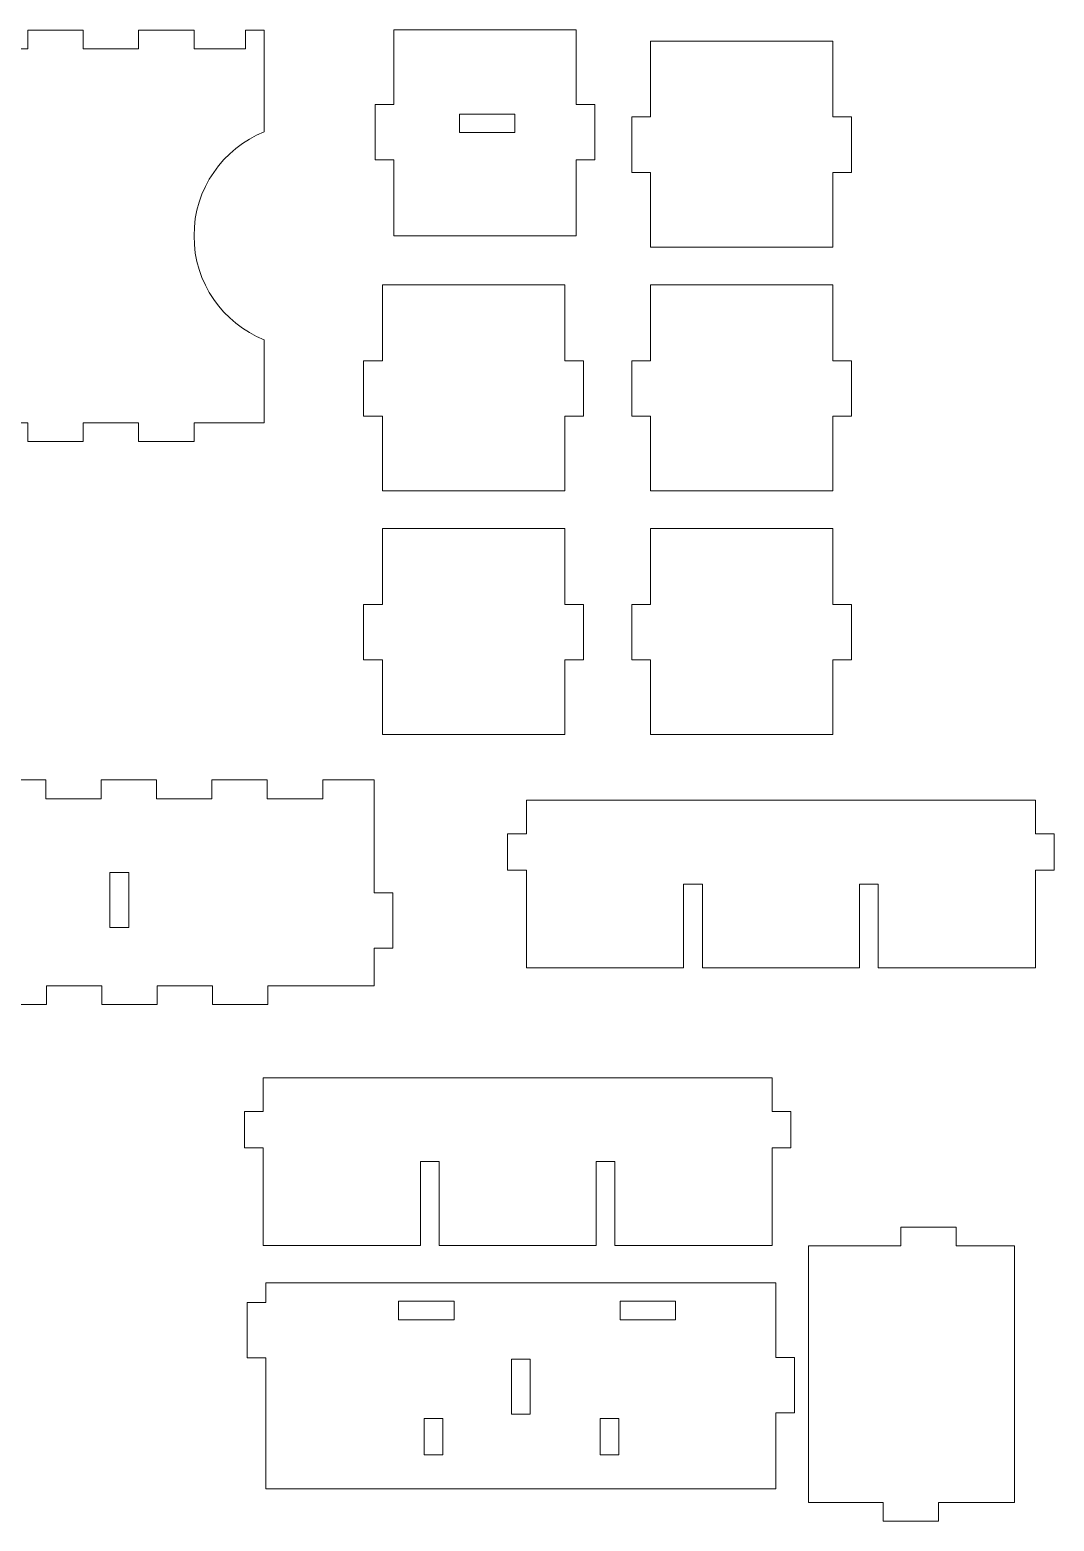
# Model space of a CAD drawing. Header units: inches. Extents: x -9.7 to 11.8, y -8.7 to 8.7.
# Drawn here: x 4.95 to 11.8, y -1.68 to 8.29 of the extents above; entities that cross this region are included whole.
import ezdxf

# ---------------------------------------------------------------- set-up
doc = ezdxf.new("R2010")
doc.units = ezdxf.units.IN
doc.header["$MEASUREMENT"] = 0
for name, color, linetype in [('Base', 7, 'Continuous'), ('Dice Bottom', 7, 'Continuous'), ('minion divider', 7, 'Continuous')]:
    doc.layers.add(name, color=color, linetype=linetype)

msp = doc.modelspace()

# ---------------------------------------------------------------- linework, layer by layer
at = {"layer": 'Base', "color": 240, "lineweight": 9}
for points, knots in [([(6.5191, 7.6067), (6.244, 7.4956), (6.0499, 7.226), (6.0499, 6.911), (6.0499, 6.911), (6.0499, 6.5961), (6.244, 6.3264), (6.5191, 6.2153), (6.5191, 6.2153), (6.5191, 6.0305), (6.5191, 5.8457), (6.5191, 5.6608), (6.5191, 5.6608), (6.5191, 5.6608), (6.0499, 5.6608), (6.0499, 5.6608), (6.0499, 5.6608), (6.0499, 5.6608), (6.0499, 5.5358), (6.0499, 5.5358), (6.0499, 5.5358), (6.0499, 5.5358), (5.6799, 5.5358), (5.6799, 5.5358), (5.6799, 5.5358), (5.6799, 5.5358), (5.6799, 5.6608), (5.6799, 5.6608), (5.6799, 5.6608), (5.6799, 5.6608), (5.3099, 5.6608), (5.3099, 5.6608), (5.3099, 5.6608), (5.3099, 5.6608), (5.3099, 5.5358), (5.3099, 5.5358), (5.3099, 5.5358), (5.3099, 5.5358), (4.9399, 5.5358), (4.9399, 5.5358), (4.9399, 5.5358), (4.9399, 5.5358), (4.9399, 5.6608), (4.9399, 5.6608), (4.9399, 5.6608), (4.9399, 5.6608), (4.5699, 5.6608), (4.5699, 5.6608), (4.5699, 5.6608), (4.5699, 5.6608), (4.5699, 5.5358), (4.5699, 5.5358), (4.5699, 5.5358), (4.5699, 5.5358), (4.1999, 5.5358), (4.1999, 5.5358), (4.1999, 5.5358), (4.1999, 5.5358), (4.1999, 5.6608), (4.1999, 5.6608), (4.1999, 5.6608), (4.1999, 5.6608), (3.0191, 5.6608), (3.0191, 5.6608), (3.0191, 5.6608), (3.0191, 5.6608), (3.0191, 6.6236), (3.0191, 6.6236), (3.0191, 6.6236), (3.0191, 6.6236), (2.894, 6.6236), (2.894, 6.6236), (2.894, 6.6236), (2.894, 6.6236), (2.894, 6.9936), (2.894, 6.9936), (2.894, 6.9936), (2.894, 6.9936), (3.0191, 6.9936), (3.0191, 6.9936), (3.0191, 6.9936), (3.0191, 6.9936), (3.0191, 7.3634), (3.0191, 7.3634), (3.0191, 7.3634), (3.0191, 7.3634), (2.894, 7.3636), (2.894, 7.3636), (2.894, 7.3636), (2.894, 7.3636), (2.894, 7.7336), (2.894, 7.7336), (2.894, 7.7336), (2.894, 7.7336), (3.0191, 7.7336), (3.0191, 7.7336), (3.0191, 7.7336), (3.0191, 7.7336), (3.0191, 8.1608), (3.0191, 8.1608), (3.0191, 8.1608), (3.0191, 8.1608), (4.1999, 8.1608), (4.1999, 8.1608), (4.1999, 8.1608), (4.1999, 8.1608), (4.1999, 8.2858), (4.1999, 8.2858), (4.1999, 8.2858), (4.1999, 8.2858), (4.5699, 8.2858), (4.5699, 8.2858), (4.5699, 8.2858), (4.5699, 8.2858), (4.5699, 8.1608), (4.5699, 8.1608), (4.5699, 8.1608), (4.5699, 8.1608), (4.9399, 8.1608), (4.9399, 8.1608), (4.9399, 8.1608), (4.9399, 8.1608), (4.9399, 8.2858), (4.9399, 8.2858), (4.9399, 8.2858), (4.9399, 8.2858), (5.3099, 8.2858), (5.3099, 8.2858), (5.3099, 8.2858), (5.3099, 8.2858), (5.3099, 8.1608), (5.3099, 8.1608), (5.3099, 8.1608), (5.3099, 8.1608), (5.6799, 8.1608), (5.6799, 8.1608), (5.6799, 8.1608), (5.6799, 8.1608), (5.6799, 8.2858), (5.6799, 8.2858), (5.6799, 8.2858), (5.6799, 8.2858), (6.0499, 8.2858), (6.0499, 8.2858), (6.0499, 8.2858), (6.0499, 8.2858), (6.0499, 8.1608), (6.0499, 8.1608), (6.0499, 8.1608), (6.0499, 8.1608), (6.3944, 8.1612), (6.3944, 8.1612), (6.3944, 8.1612), (6.3944, 8.1612), (6.3941, 8.2862), (6.3941, 8.2862), (6.3941, 8.2862), (6.3941, 8.2862), (6.5191, 8.2862), (6.5191, 8.2862), (6.5191, 8.2862), (6.5191, 8.2862), (6.5191, 8.1612), (6.5191, 8.1612), (6.5191, 8.1612), (6.5191, 7.9764), (6.5191, 7.7915), (6.5191, 7.6067)], [0, 0, 0, 0, 0.023256, 0.023256, 0.023256, 0.023256, 0.046512, 0.046512, 0.046512, 0.046512, 0.069767, 0.069767, 0.069767, 0.069767, 0.093023, 0.093023, 0.093023, 0.093023, 0.116279, 0.116279, 0.116279, 0.116279, 0.139535, 0.139535, 0.139535, 0.139535, 0.162791, 0.162791, 0.162791, 0.162791, 0.186047, 0.186047, 0.186047, 0.186047, 0.209302, 0.209302, 0.209302, 0.209302, 0.232558, 0.232558, 0.232558, 0.232558, 0.255814, 0.255814, 0.255814, 0.255814, 0.27907, 0.27907, 0.27907, 0.27907, 0.302326, 0.302326, 0.302326, 0.302326, 0.325581, 0.325581, 0.325581, 0.325581, 0.348837, 0.348837, 0.348837, 0.348837, 0.372093, 0.372093, 0.372093, 0.372093, 0.395349, 0.395349, 0.395349, 0.395349, 0.418605, 0.418605, 0.418605, 0.418605, 0.44186, 0.44186, 0.44186, 0.44186, 0.465116, 0.465116, 0.465116, 0.465116, 0.488372, 0.488372, 0.488372, 0.488372, 0.511628, 0.511628, 0.511628, 0.511628, 0.534884, 0.534884, 0.534884, 0.534884, 0.55814, 0.55814, 0.55814, 0.55814, 0.581395, 0.581395, 0.581395, 0.581395, 0.604651, 0.604651, 0.604651, 0.604651, 0.627907, 0.627907, 0.627907, 0.627907, 0.651163, 0.651163, 0.651163, 0.651163, 0.674419, 0.674419, 0.674419, 0.674419, 0.697674, 0.697674, 0.697674, 0.697674, 0.72093, 0.72093, 0.72093, 0.72093, 0.744186, 0.744186, 0.744186, 0.744186, 0.767442, 0.767442, 0.767442, 0.767442, 0.790698, 0.790698, 0.790698, 0.790698, 0.813953, 0.813953, 0.813953, 0.813953, 0.837209, 0.837209, 0.837209, 0.837209, 0.860465, 0.860465, 0.860465, 0.860465, 0.883721, 0.883721, 0.883721, 0.883721, 0.906977, 0.906977, 0.906977, 0.906977, 0.930233, 0.930233, 0.930233, 0.930233, 0.953488, 0.953488, 0.953488, 0.953488, 1, 1, 1, 1]), ([(9.4471, 2.0189), (9.4471, 2.0189), (9.4471, 2.5795), (9.4471, 2.5795), (9.4471, 2.5795), (9.4471, 2.5795), (9.3221, 2.5795), (9.3221, 2.5795), (9.3221, 2.5795), (9.3221, 2.5795), (9.3221, 2.0189), (9.3221, 2.0189), (9.3221, 2.0189), (9.3221, 2.0189), (8.271, 2.0189), (8.271, 2.0189), (8.271, 2.0189), (8.271, 2.0189), (8.271, 2.672), (8.271, 2.672), (8.271, 2.672), (8.271, 2.672), (8.146, 2.672), (8.146, 2.672), (8.146, 2.672), (8.146, 2.672), (8.146, 2.9141), (8.146, 2.9141), (8.146, 2.9141), (8.146, 2.9141), (8.271, 2.9141), (8.271, 2.9141), (8.271, 2.9141), (8.271, 2.9141), (8.271, 3.1401), (8.271, 3.1401), (8.271, 3.1401), (8.271, 3.1401), (9.3221, 3.1401), (9.3221, 3.1401), (9.3221, 3.1401), (9.3221, 3.1401), (9.4471, 3.1401), (9.4471, 3.1401), (9.4471, 3.1401), (9.4471, 3.1401), (9.9689, 3.1401), (9.9689, 3.1401), (9.9689, 3.1401), (9.9689, 3.1401), (10.4971, 3.1401), (10.4971, 3.1401), (10.4971, 3.1401), (10.4971, 3.1401), (10.6221, 3.1401), (10.6221, 3.1401), (10.6221, 3.1401), (10.6221, 3.1401), (11.6732, 3.1401), (11.6732, 3.1401), (11.6732, 3.1401), (11.6732, 3.1401), (11.6732, 2.9141), (11.6732, 2.9141), (11.6732, 2.9141), (11.6732, 2.9141), (11.7982, 2.9141), (11.7982, 2.9141), (11.7982, 2.9141), (11.7982, 2.9141), (11.7982, 2.672), (11.7982, 2.672), (11.7982, 2.672), (11.7982, 2.672), (11.6732, 2.672), (11.6732, 2.672), (11.6732, 2.672), (11.6732, 2.672), (11.6732, 2.0189), (11.6732, 2.0189), (11.6732, 2.0189), (11.6732, 2.0189), (10.6221, 2.0189), (10.6221, 2.0189), (10.6221, 2.0189), (10.6221, 2.0189), (10.6221, 2.5795), (10.6221, 2.5795), (10.6221, 2.5795), (10.6221, 2.5795), (10.4971, 2.5795), (10.4971, 2.5795), (10.4971, 2.5795), (10.4971, 2.5795), (10.4971, 2.0189), (10.4971, 2.0189), (10.4971, 2.0189), (10.4971, 2.0189), (9.4471, 2.0189), (9.4471, 2.0189)], [0, 0, 0, 0, 0.038462, 0.038462, 0.038462, 0.038462, 0.076923, 0.076923, 0.076923, 0.076923, 0.115385, 0.115385, 0.115385, 0.115385, 0.153846, 0.153846, 0.153846, 0.153846, 0.192308, 0.192308, 0.192308, 0.192308, 0.230769, 0.230769, 0.230769, 0.230769, 0.269231, 0.269231, 0.269231, 0.269231, 0.307692, 0.307692, 0.307692, 0.307692, 0.346154, 0.346154, 0.346154, 0.346154, 0.384615, 0.384615, 0.384615, 0.384615, 0.423077, 0.423077, 0.423077, 0.423077, 0.461538, 0.461538, 0.461538, 0.461538, 0.5, 0.5, 0.5, 0.5, 0.538462, 0.538462, 0.538462, 0.538462, 0.576923, 0.576923, 0.576923, 0.576923, 0.615385, 0.615385, 0.615385, 0.615385, 0.653846, 0.653846, 0.653846, 0.653846, 0.692308, 0.692308, 0.692308, 0.692308, 0.730769, 0.730769, 0.730769, 0.730769, 0.769231, 0.769231, 0.769231, 0.769231, 0.807692, 0.807692, 0.807692, 0.807692, 0.846154, 0.846154, 0.846154, 0.846154, 0.884615, 0.884615, 0.884615, 0.884615, 0.923077, 0.923077, 0.923077, 0.923077, 1, 1, 1, 1])]:
    msp.add_open_spline(points, degree=3, knots=knots, dxfattribs=at)
at = {"layer": 'Dice Bottom', "color": 240, "lineweight": 9}
for points, knots in [([(7.4098, 8.2877), (7.4098, 8.2877), (8.6046, 8.2877), (8.6046, 8.2877), (8.6046, 8.2877), (8.6046, 8.2877), (8.6046, 7.7885), (8.6046, 7.7885), (8.6046, 7.7885), (8.6046, 7.7885), (8.7296, 7.7885), (8.7296, 7.7885), (8.7296, 7.7885), (8.7296, 7.7885), (8.7296, 7.4185), (8.7296, 7.4185), (8.7296, 7.4185), (8.7296, 7.4185), (8.6046, 7.4185), (8.6046, 7.4185), (8.6046, 7.4185), (8.6046, 7.4185), (8.6046, 6.911), (8.6046, 6.911), (8.6046, 6.911), (8.6046, 6.911), (7.9726, 6.911), (7.9726, 6.911), (7.9726, 6.911), (7.9726, 6.911), (7.3863, 6.911), (7.3863, 6.911), (7.3863, 6.911), (7.3863, 6.911), (7.3863, 7.4185), (7.3863, 7.4185), (7.3863, 7.4185), (7.3863, 7.4185), (7.2613, 7.4185), (7.2613, 7.4185), (7.2613, 7.4185), (7.2613, 7.4185), (7.2613, 7.7885), (7.2613, 7.7885), (7.2613, 7.7885), (7.2613, 7.7885), (7.3863, 7.7885), (7.3863, 7.7885), (7.3863, 7.7885), (7.3863, 7.7885), (7.3863, 8.2877), (7.3863, 8.2877), (7.3863, 8.2877), (7.3863, 8.2877), (7.3905, 8.2877), (7.3905, 8.2877), (7.3905, 8.2877), (7.397, 8.2877), (7.4034, 8.2877), (7.4098, 8.2877)], [0, 0, 0, 0, 0.0625, 0.0625, 0.0625, 0.0625, 0.125, 0.125, 0.125, 0.125, 0.1875, 0.1875, 0.1875, 0.1875, 0.25, 0.25, 0.25, 0.25, 0.3125, 0.3125, 0.3125, 0.3125, 0.375, 0.375, 0.375, 0.375, 0.4375, 0.4375, 0.4375, 0.4375, 0.5, 0.5, 0.5, 0.5, 0.5625, 0.5625, 0.5625, 0.5625, 0.625, 0.625, 0.625, 0.625, 0.6875, 0.6875, 0.6875, 0.6875, 0.75, 0.75, 0.75, 0.75, 0.8125, 0.8125, 0.8125, 0.8125, 0.875, 0.875, 0.875, 0.875, 1, 1, 1, 1]), ([(10.2952, 6.8361), (10.2952, 6.8361), (9.1004, 6.8362), (9.1004, 6.8362), (9.1004, 6.8362), (9.1004, 6.8362), (9.1004, 7.3353), (9.1004, 7.3353), (9.1004, 7.3353), (9.1004, 7.3353), (8.9754, 7.3353), (8.9754, 7.3353), (8.9754, 7.3353), (8.9754, 7.3353), (8.9754, 7.7053), (8.9754, 7.7053), (8.9754, 7.7053), (8.9754, 7.7053), (9.1004, 7.7053), (9.1004, 7.7053), (9.1004, 7.7053), (9.1004, 7.7053), (9.1004, 8.2128), (9.1004, 8.2128), (9.1004, 8.2128), (9.1004, 8.2128), (9.7324, 8.2128), (9.7324, 8.2128), (9.7324, 8.2128), (9.7324, 8.2128), (10.3187, 8.2128), (10.3187, 8.2128), (10.3187, 8.2128), (10.3187, 8.2128), (10.3187, 7.7053), (10.3187, 7.7053), (10.3187, 7.7053), (10.3187, 7.7053), (10.4437, 7.7053), (10.4437, 7.7053), (10.4437, 7.7053), (10.4437, 7.7053), (10.4437, 7.3353), (10.4437, 7.3353), (10.4437, 7.3353), (10.4437, 7.3353), (10.3187, 7.3353), (10.3187, 7.3353), (10.3187, 7.3353), (10.3187, 7.3353), (10.3187, 6.8362), (10.3187, 6.8362), (10.3187, 6.8362), (10.3187, 6.8362), (10.3145, 6.8362), (10.3145, 6.8362), (10.3145, 6.8362), (10.3081, 6.8362), (10.3017, 6.8361), (10.2952, 6.8361)], [0, 0, 0, 0, 0.0625, 0.0625, 0.0625, 0.0625, 0.125, 0.125, 0.125, 0.125, 0.1875, 0.1875, 0.1875, 0.1875, 0.25, 0.25, 0.25, 0.25, 0.3125, 0.3125, 0.3125, 0.3125, 0.375, 0.375, 0.375, 0.375, 0.4375, 0.4375, 0.4375, 0.4375, 0.5, 0.5, 0.5, 0.5, 0.5625, 0.5625, 0.5625, 0.5625, 0.625, 0.625, 0.625, 0.625, 0.6875, 0.6875, 0.6875, 0.6875, 0.75, 0.75, 0.75, 0.75, 0.8125, 0.8125, 0.8125, 0.8125, 0.875, 0.875, 0.875, 0.875, 1, 1, 1, 1]), ([(8.1938, 7.7241), (8.1938, 7.7241), (8.1938, 7.6015), (8.1938, 7.6015), (8.1938, 7.6015), (8.1938, 7.6015), (7.8238, 7.6015), (7.8238, 7.6015), (7.8238, 7.6015), (7.8238, 7.6015), (7.8238, 7.724), (7.8238, 7.724), (7.8238, 7.724), (7.8238, 7.724), (8.1938, 7.7241), (8.1938, 7.7241)], [0, 0, 0, 0, 0.2, 0.2, 0.2, 0.2, 0.4, 0.4, 0.4, 0.4, 0.6, 0.6, 0.6, 0.6, 1, 1, 1, 1]), ([(8.5035, 5.207), (8.5035, 5.207), (7.3087, 5.207), (7.3087, 5.207), (7.3087, 5.207), (7.3087, 5.207), (7.3087, 5.7062), (7.3087, 5.7062), (7.3087, 5.7062), (7.3087, 5.7062), (7.1837, 5.7062), (7.1837, 5.7062), (7.1837, 5.7062), (7.1837, 5.7062), (7.1837, 6.0762), (7.1837, 6.0762), (7.1837, 6.0762), (7.1837, 6.0762), (7.3087, 6.0762), (7.3087, 6.0762), (7.3087, 6.0762), (7.3087, 6.0762), (7.3087, 6.5837), (7.3087, 6.5837), (7.3087, 6.5837), (7.3087, 6.5837), (7.9407, 6.5837), (7.9407, 6.5837), (7.9407, 6.5837), (7.9407, 6.5837), (8.527, 6.5837), (8.527, 6.5837), (8.527, 6.5837), (8.527, 6.5837), (8.527, 6.0762), (8.527, 6.0762), (8.527, 6.0762), (8.527, 6.0762), (8.652, 6.0762), (8.652, 6.0762), (8.652, 6.0762), (8.652, 6.0762), (8.652, 5.7062), (8.652, 5.7062), (8.652, 5.7062), (8.652, 5.7062), (8.527, 5.7062), (8.527, 5.7062), (8.527, 5.7062), (8.527, 5.7062), (8.527, 5.207), (8.527, 5.207), (8.527, 5.207), (8.527, 5.207), (8.5228, 5.207), (8.5228, 5.207), (8.5228, 5.207), (8.5164, 5.207), (8.51, 5.207), (8.5035, 5.207)], [0, 0, 0, 0, 0.0625, 0.0625, 0.0625, 0.0625, 0.125, 0.125, 0.125, 0.125, 0.1875, 0.1875, 0.1875, 0.1875, 0.25, 0.25, 0.25, 0.25, 0.3125, 0.3125, 0.3125, 0.3125, 0.375, 0.375, 0.375, 0.375, 0.4375, 0.4375, 0.4375, 0.4375, 0.5, 0.5, 0.5, 0.5, 0.5625, 0.5625, 0.5625, 0.5625, 0.625, 0.625, 0.625, 0.625, 0.6875, 0.6875, 0.6875, 0.6875, 0.75, 0.75, 0.75, 0.75, 0.8125, 0.8125, 0.8125, 0.8125, 0.875, 0.875, 0.875, 0.875, 1, 1, 1, 1]), ([(10.2952, 5.207), (10.2952, 5.207), (9.1004, 5.207), (9.1004, 5.207), (9.1004, 5.207), (9.1004, 5.207), (9.1004, 5.7062), (9.1004, 5.7062), (9.1004, 5.7062), (9.1004, 5.7062), (8.9754, 5.7062), (8.9754, 5.7062), (8.9754, 5.7062), (8.9754, 5.7062), (8.9754, 6.0762), (8.9754, 6.0762), (8.9754, 6.0762), (8.9754, 6.0762), (9.1004, 6.0762), (9.1004, 6.0762), (9.1004, 6.0762), (9.1004, 6.0762), (9.1004, 6.5837), (9.1004, 6.5837), (9.1004, 6.5837), (9.1004, 6.5837), (9.7324, 6.5837), (9.7324, 6.5837), (9.7324, 6.5837), (9.7324, 6.5837), (10.3187, 6.5837), (10.3187, 6.5837), (10.3187, 6.5837), (10.3187, 6.5837), (10.3187, 6.0762), (10.3187, 6.0762), (10.3187, 6.0762), (10.3187, 6.0762), (10.4437, 6.0762), (10.4437, 6.0762), (10.4437, 6.0762), (10.4437, 6.0762), (10.4437, 5.7062), (10.4437, 5.7062), (10.4437, 5.7062), (10.4437, 5.7062), (10.3187, 5.7062), (10.3187, 5.7062), (10.3187, 5.7062), (10.3187, 5.7062), (10.3187, 5.207), (10.3187, 5.207), (10.3187, 5.207), (10.3187, 5.207), (10.3145, 5.207), (10.3145, 5.207), (10.3145, 5.207), (10.3081, 5.207), (10.3017, 5.207), (10.2952, 5.207)], [0, 0, 0, 0, 0.0625, 0.0625, 0.0625, 0.0625, 0.125, 0.125, 0.125, 0.125, 0.1875, 0.1875, 0.1875, 0.1875, 0.25, 0.25, 0.25, 0.25, 0.3125, 0.3125, 0.3125, 0.3125, 0.375, 0.375, 0.375, 0.375, 0.4375, 0.4375, 0.4375, 0.4375, 0.5, 0.5, 0.5, 0.5, 0.5625, 0.5625, 0.5625, 0.5625, 0.625, 0.625, 0.625, 0.625, 0.6875, 0.6875, 0.6875, 0.6875, 0.75, 0.75, 0.75, 0.75, 0.8125, 0.8125, 0.8125, 0.8125, 0.875, 0.875, 0.875, 0.875, 1, 1, 1, 1]), ([(8.5035, 3.5779), (8.5035, 3.5779), (7.3087, 3.5779), (7.3087, 3.5779), (7.3087, 3.5779), (7.3087, 3.5779), (7.3087, 4.077), (7.3087, 4.077), (7.3087, 4.077), (7.3087, 4.077), (7.1837, 4.077), (7.1837, 4.077), (7.1837, 4.077), (7.1837, 4.077), (7.1837, 4.447), (7.1837, 4.447), (7.1837, 4.447), (7.1837, 4.447), (7.3087, 4.447), (7.3087, 4.447), (7.3087, 4.447), (7.3087, 4.447), (7.3087, 4.9545), (7.3087, 4.9545), (7.3087, 4.9545), (7.3087, 4.9545), (7.9407, 4.9545), (7.9407, 4.9545), (7.9407, 4.9545), (7.9407, 4.9545), (8.527, 4.9545), (8.527, 4.9545), (8.527, 4.9545), (8.527, 4.9545), (8.527, 4.447), (8.527, 4.447), (8.527, 4.447), (8.527, 4.447), (8.652, 4.447), (8.652, 4.447), (8.652, 4.447), (8.652, 4.447), (8.652, 4.077), (8.652, 4.077), (8.652, 4.077), (8.652, 4.077), (8.527, 4.077), (8.527, 4.077), (8.527, 4.077), (8.527, 4.077), (8.527, 3.5779), (8.527, 3.5779), (8.527, 3.5779), (8.527, 3.5779), (8.5228, 3.5779), (8.5228, 3.5779), (8.5228, 3.5779), (8.5164, 3.5779), (8.51, 3.5779), (8.5035, 3.5779)], [0, 0, 0, 0, 0.0625, 0.0625, 0.0625, 0.0625, 0.125, 0.125, 0.125, 0.125, 0.1875, 0.1875, 0.1875, 0.1875, 0.25, 0.25, 0.25, 0.25, 0.3125, 0.3125, 0.3125, 0.3125, 0.375, 0.375, 0.375, 0.375, 0.4375, 0.4375, 0.4375, 0.4375, 0.5, 0.5, 0.5, 0.5, 0.5625, 0.5625, 0.5625, 0.5625, 0.625, 0.625, 0.625, 0.625, 0.6875, 0.6875, 0.6875, 0.6875, 0.75, 0.75, 0.75, 0.75, 0.8125, 0.8125, 0.8125, 0.8125, 0.875, 0.875, 0.875, 0.875, 1, 1, 1, 1]), ([(10.2952, 3.5779), (10.2952, 3.5779), (9.1004, 3.5779), (9.1004, 3.5779), (9.1004, 3.5779), (9.1004, 3.5779), (9.1004, 4.077), (9.1004, 4.077), (9.1004, 4.077), (9.1004, 4.077), (8.9754, 4.077), (8.9754, 4.077), (8.9754, 4.077), (8.9754, 4.077), (8.9754, 4.447), (8.9754, 4.447), (8.9754, 4.447), (8.9754, 4.447), (9.1004, 4.447), (9.1004, 4.447), (9.1004, 4.447), (9.1004, 4.447), (9.1004, 4.9545), (9.1004, 4.9545), (9.1004, 4.9545), (9.1004, 4.9545), (9.7324, 4.9545), (9.7324, 4.9545), (9.7324, 4.9545), (9.7324, 4.9545), (10.3187, 4.9545), (10.3187, 4.9545), (10.3187, 4.9545), (10.3187, 4.9545), (10.3187, 4.447), (10.3187, 4.447), (10.3187, 4.447), (10.3187, 4.447), (10.4437, 4.447), (10.4437, 4.447), (10.4437, 4.447), (10.4437, 4.447), (10.4437, 4.077), (10.4437, 4.077), (10.4437, 4.077), (10.4437, 4.077), (10.3187, 4.077), (10.3187, 4.077), (10.3187, 4.077), (10.3187, 4.077), (10.3187, 3.5779), (10.3187, 3.5779), (10.3187, 3.5779), (10.3187, 3.5779), (10.3145, 3.5779), (10.3145, 3.5779), (10.3145, 3.5779), (10.3081, 3.5779), (10.3017, 3.5779), (10.2952, 3.5779)], [0, 0, 0, 0, 0.0625, 0.0625, 0.0625, 0.0625, 0.125, 0.125, 0.125, 0.125, 0.1875, 0.1875, 0.1875, 0.1875, 0.25, 0.25, 0.25, 0.25, 0.3125, 0.3125, 0.3125, 0.3125, 0.375, 0.375, 0.375, 0.375, 0.4375, 0.4375, 0.4375, 0.4375, 0.5, 0.5, 0.5, 0.5, 0.5625, 0.5625, 0.5625, 0.5625, 0.625, 0.625, 0.625, 0.625, 0.6875, 0.6875, 0.6875, 0.6875, 0.75, 0.75, 0.75, 0.75, 0.8125, 0.8125, 0.8125, 0.8125, 0.875, 0.875, 0.875, 0.875, 1, 1, 1, 1])]:
    msp.add_open_spline(points, degree=3, knots=knots, dxfattribs=at)
at = {"layer": 'minion divider', "color": 240, "lineweight": 9}
for points, knots in [([(5.0598, 3.275), (5.0598, 3.275), (3.8485, 3.275), (3.8485, 3.275), (3.8485, 3.275), (3.8485, 3.275), (3.8485, 2.519), (3.8485, 2.519), (3.8485, 2.519), (3.8485, 2.519), (3.7235, 2.519), (3.7235, 2.519), (3.7235, 2.519), (3.7235, 2.519), (3.7235, 2.149), (3.7235, 2.149), (3.7235, 2.149), (3.7235, 2.149), (3.8485, 2.149), (3.8485, 2.149), (3.8485, 2.149), (3.8485, 2.149), (3.8485, 2.0331), (3.8485, 2.0331), (3.8485, 2.0331), (3.8485, 2.0331), (3.8485, 1.9001), (3.8485, 1.9001), (3.8485, 1.9001), (3.8485, 1.9001), (3.9541, 1.9001), (3.9541, 1.9001), (3.9541, 1.9001), (3.9541, 1.9001), (3.9541, 1.7751), (3.9541, 1.7751), (3.9541, 1.7751), (3.9541, 1.7751), (4.3241, 1.7751), (4.3241, 1.7751), (4.3241, 1.7751), (4.3241, 1.7751), (4.3241, 1.9001), (4.3241, 1.9001), (4.3241, 1.9001), (4.3241, 1.9001), (4.6941, 1.9001), (4.6941, 1.9001), (4.6941, 1.9001), (4.6941, 1.9001), (4.6941, 1.7751), (4.6941, 1.7751), (4.6941, 1.7751), (4.6941, 1.7751), (5.0641, 1.7751), (5.0641, 1.7751), (5.0641, 1.7751), (5.0641, 1.7751), (5.0641, 1.9001), (5.0641, 1.9001), (5.0641, 1.9001), (5.0641, 1.9001), (5.4341, 1.9001), (5.4341, 1.9001), (5.4341, 1.9001), (5.4341, 1.9001), (5.4341, 1.7751), (5.4341, 1.7751), (5.4341, 1.7751), (5.4341, 1.7751), (5.8041, 1.7751), (5.8041, 1.7751), (5.8041, 1.7751), (5.8041, 1.7751), (5.8041, 1.9001), (5.8041, 1.9001), (5.8041, 1.9001), (5.8041, 1.9001), (6.1741, 1.9001), (6.1741, 1.9001), (6.1741, 1.9001), (6.1741, 1.9001), (6.1741, 1.7751), (6.1741, 1.7751), (6.1741, 1.7751), (6.1741, 1.7751), (6.5441, 1.7751), (6.5441, 1.7751), (6.5441, 1.7751), (6.5441, 1.7751), (6.5441, 1.9001), (6.5441, 1.9001), (6.5441, 1.9001), (6.5441, 1.9001), (6.9141, 1.9001), (6.9141, 1.9001), (6.9141, 1.9001), (6.9141, 1.9001), (7.2541, 1.9001), (7.2541, 1.9001), (7.2541, 1.9001), (7.2541, 1.9001), (7.2541, 2.0331), (7.2541, 2.0331), (7.2541, 2.0331), (7.2541, 2.0331), (7.2541, 2.1516), (7.2541, 2.1516), (7.2541, 2.1516), (7.2541, 2.1516), (7.3791, 2.1516), (7.3791, 2.1516), (7.3791, 2.1516), (7.3791, 2.1516), (7.3791, 2.5216), (7.3791, 2.5216), (7.3791, 2.5216), (7.3791, 2.5216), (7.2541, 2.5216), (7.2541, 2.5216), (7.2541, 2.5216), (7.2541, 2.5216), (7.2541, 3.275), (7.2541, 3.275), (7.2541, 3.275), (7.2541, 3.275), (6.9098, 3.275), (6.9098, 3.275)], [0, 0, 0, 0, 0.030303, 0.030303, 0.030303, 0.030303, 0.060606, 0.060606, 0.060606, 0.060606, 0.090909, 0.090909, 0.090909, 0.090909, 0.121212, 0.121212, 0.121212, 0.121212, 0.151515, 0.151515, 0.151515, 0.151515, 0.181818, 0.181818, 0.181818, 0.181818, 0.212121, 0.212121, 0.212121, 0.212121, 0.242424, 0.242424, 0.242424, 0.242424, 0.272727, 0.272727, 0.272727, 0.272727, 0.30303, 0.30303, 0.30303, 0.30303, 0.333333, 0.333333, 0.333333, 0.333333, 0.363636, 0.363636, 0.363636, 0.363636, 0.393939, 0.393939, 0.393939, 0.393939, 0.424242, 0.424242, 0.424242, 0.424242, 0.454545, 0.454545, 0.454545, 0.454545, 0.484848, 0.484848, 0.484848, 0.484848, 0.515152, 0.515152, 0.515152, 0.515152, 0.545455, 0.545455, 0.545455, 0.545455, 0.575758, 0.575758, 0.575758, 0.575758, 0.606061, 0.606061, 0.606061, 0.606061, 0.636364, 0.636364, 0.636364, 0.636364, 0.666667, 0.666667, 0.666667, 0.666667, 0.69697, 0.69697, 0.69697, 0.69697, 0.727273, 0.727273, 0.727273, 0.727273, 0.757576, 0.757576, 0.757576, 0.757576, 0.787879, 0.787879, 0.787879, 0.787879, 0.818182, 0.818182, 0.818182, 0.818182, 0.848485, 0.848485, 0.848485, 0.848485, 0.878788, 0.878788, 0.878788, 0.878788, 0.909091, 0.909091, 0.909091, 0.909091, 0.939394, 0.939394, 0.939394, 0.939394, 1, 1, 1, 1]), ([(5.0598, 3.275), (5.0598, 3.275), (5.0598, 3.15), (5.0598, 3.15), (5.0598, 3.15), (5.0598, 3.15), (5.4298, 3.15), (5.4298, 3.15), (5.4298, 3.15), (5.4298, 3.15), (5.4298, 3.275), (5.4298, 3.275)], [0, 0, 0, 0, 0.25, 0.25, 0.25, 0.25, 0.5, 0.5, 0.5, 0.5, 1, 1, 1, 1]), ([(5.7998, 3.275), (5.7998, 3.275), (5.7998, 3.15), (5.7998, 3.15), (5.7998, 3.15), (5.7998, 3.15), (6.1698, 3.15), (6.1698, 3.15), (6.1698, 3.15), (6.1698, 3.15), (6.1698, 3.275), (6.1698, 3.275)], [0, 0, 0, 0, 0.25, 0.25, 0.25, 0.25, 0.5, 0.5, 0.5, 0.5, 1, 1, 1, 1]), ([(6.5398, 3.275), (6.5398, 3.275), (6.5398, 3.15), (6.5398, 3.15), (6.5398, 3.15), (6.5398, 3.15), (6.9098, 3.15), (6.9098, 3.15), (6.9098, 3.15), (6.9098, 3.15), (6.9098, 3.275), (6.9098, 3.275)], [0, 0, 0, 0, 0.25, 0.25, 0.25, 0.25, 0.5, 0.5, 0.5, 0.5, 1, 1, 1, 1]), ([(5.6141, 2.6572), (5.6141, 2.6572), (5.6141, 2.2884), (5.6141, 2.2884), (5.6141, 2.2884), (5.6141, 2.2884), (5.4885, 2.2884), (5.4885, 2.2884), (5.4885, 2.2884), (5.4885, 2.2884), (5.4885, 2.6572), (5.4885, 2.6572), (5.4885, 2.6572), (5.4885, 2.6572), (5.6141, 2.6572), (5.6141, 2.6572)], [0, 0, 0, 0, 0.2, 0.2, 0.2, 0.2, 0.4, 0.4, 0.4, 0.4, 0.6, 0.6, 0.6, 0.6, 1, 1, 1, 1]), ([(7.6881, 0.1639), (7.6881, 0.1639), (7.6881, 0.7245), (7.6881, 0.7245), (7.6881, 0.7245), (7.6881, 0.7245), (7.5631, 0.7245), (7.5631, 0.7245), (7.5631, 0.7245), (7.5631, 0.7245), (7.5631, 0.1639), (7.5631, 0.1639), (7.5631, 0.1639), (7.5631, 0.1639), (6.512, 0.1639), (6.512, 0.1639), (6.512, 0.1639), (6.512, 0.1639), (6.512, 0.817), (6.512, 0.817), (6.512, 0.817), (6.512, 0.817), (6.387, 0.817), (6.387, 0.817), (6.387, 0.817), (6.387, 0.817), (6.387, 1.0591), (6.387, 1.0591), (6.387, 1.0591), (6.387, 1.0591), (6.512, 1.0591), (6.512, 1.0591), (6.512, 1.0591), (6.512, 1.0591), (6.512, 1.2851), (6.512, 1.2851), (6.512, 1.2851), (6.512, 1.2851), (7.5631, 1.2851), (7.5631, 1.2851), (7.5631, 1.2851), (7.5631, 1.2851), (7.6881, 1.2851), (7.6881, 1.2851), (7.6881, 1.2851), (7.6881, 1.2851), (8.21, 1.2851), (8.21, 1.2851), (8.21, 1.2851), (8.21, 1.2851), (8.7381, 1.2851), (8.7381, 1.2851), (8.7381, 1.2851), (8.7381, 1.2851), (8.8631, 1.2851), (8.8631, 1.2851), (8.8631, 1.2851), (8.8631, 1.2851), (9.9142, 1.2851), (9.9142, 1.2851), (9.9142, 1.2851), (9.9142, 1.2851), (9.9142, 1.0591), (9.9142, 1.0591), (9.9142, 1.0591), (9.9142, 1.0591), (10.0392, 1.0591), (10.0392, 1.0591), (10.0392, 1.0591), (10.0392, 1.0591), (10.0392, 0.817), (10.0392, 0.817), (10.0392, 0.817), (10.0392, 0.817), (9.9142, 0.817), (9.9142, 0.817), (9.9142, 0.817), (9.9142, 0.817), (9.9142, 0.1639), (9.9142, 0.1639), (9.9142, 0.1639), (9.9142, 0.1639), (8.8631, 0.1639), (8.8631, 0.1639), (8.8631, 0.1639), (8.8631, 0.1639), (8.8631, 0.7245), (8.8631, 0.7245), (8.8631, 0.7245), (8.8631, 0.7245), (8.7381, 0.7245), (8.7381, 0.7245), (8.7381, 0.7245), (8.7381, 0.7245), (8.7381, 0.1639), (8.7381, 0.1639), (8.7381, 0.1639), (8.7381, 0.1639), (7.6881, 0.1639), (7.6881, 0.1639)], [0, 0, 0, 0, 0.038462, 0.038462, 0.038462, 0.038462, 0.076923, 0.076923, 0.076923, 0.076923, 0.115385, 0.115385, 0.115385, 0.115385, 0.153846, 0.153846, 0.153846, 0.153846, 0.192308, 0.192308, 0.192308, 0.192308, 0.230769, 0.230769, 0.230769, 0.230769, 0.269231, 0.269231, 0.269231, 0.269231, 0.307692, 0.307692, 0.307692, 0.307692, 0.346154, 0.346154, 0.346154, 0.346154, 0.384615, 0.384615, 0.384615, 0.384615, 0.423077, 0.423077, 0.423077, 0.423077, 0.461538, 0.461538, 0.461538, 0.461538, 0.5, 0.5, 0.5, 0.5, 0.538462, 0.538462, 0.538462, 0.538462, 0.576923, 0.576923, 0.576923, 0.576923, 0.615385, 0.615385, 0.615385, 0.615385, 0.653846, 0.653846, 0.653846, 0.653846, 0.692308, 0.692308, 0.692308, 0.692308, 0.730769, 0.730769, 0.730769, 0.730769, 0.769231, 0.769231, 0.769231, 0.769231, 0.807692, 0.807692, 0.807692, 0.807692, 0.846154, 0.846154, 0.846154, 0.846154, 0.884615, 0.884615, 0.884615, 0.884615, 0.923077, 0.923077, 0.923077, 0.923077, 1, 1, 1, 1]), ([(10.1566, -1.5295), (10.1566, -1.5295), (10.1566, 0.1618), (10.1566, 0.1618), (10.1566, 0.1618), (10.1566, 0.1618), (10.7739, 0.1618), (10.7739, 0.1618), (10.7739, 0.1618), (10.7739, 0.1618), (10.7739, 0.2868), (10.7739, 0.2868), (10.7739, 0.2868), (10.7739, 0.2868), (11.1439, 0.2868), (11.1439, 0.2868), (11.1439, 0.2868), (11.1439, 0.2868), (11.1439, 0.1618), (11.1439, 0.1618), (11.1439, 0.1618), (11.1439, 0.1618), (11.5333, 0.1618), (11.5333, 0.1618), (11.5333, 0.1618), (11.5333, 0.1618), (11.5333, -0.9668), (11.5333, -0.9668), (11.5333, -0.9668), (11.5333, -0.9668), (11.5333, -1.553), (11.5333, -1.553), (11.5333, -1.553), (11.5333, -1.553), (11.0258, -1.553), (11.0258, -1.553), (11.0258, -1.553), (11.0258, -1.553), (11.0258, -1.678), (11.0258, -1.678), (11.0258, -1.678), (11.0258, -1.678), (10.6558, -1.678), (10.6558, -1.678), (10.6558, -1.678), (10.6558, -1.678), (10.6558, -1.553), (10.6558, -1.553), (10.6558, -1.553), (10.6558, -1.553), (10.1566, -1.553), (10.1566, -1.553), (10.1566, -1.553), (10.1566, -1.553), (10.1566, -1.5488), (10.1566, -1.5488), (10.1566, -1.5488), (10.1566, -1.5424), (10.1566, -1.536), (10.1566, -1.5295)], [0, 0, 0, 0, 0.0625, 0.0625, 0.0625, 0.0625, 0.125, 0.125, 0.125, 0.125, 0.1875, 0.1875, 0.1875, 0.1875, 0.25, 0.25, 0.25, 0.25, 0.3125, 0.3125, 0.3125, 0.3125, 0.375, 0.375, 0.375, 0.375, 0.4375, 0.4375, 0.4375, 0.4375, 0.5, 0.5, 0.5, 0.5, 0.5625, 0.5625, 0.5625, 0.5625, 0.625, 0.625, 0.625, 0.625, 0.6875, 0.6875, 0.6875, 0.6875, 0.75, 0.75, 0.75, 0.75, 0.8125, 0.8125, 0.8125, 0.8125, 0.875, 0.875, 0.875, 0.875, 1, 1, 1, 1]), ([(6.554, -0.0856), (6.554, -0.0856), (9.9377, -0.0856), (9.9377, -0.0856), (9.9377, -0.0856), (9.9377, -0.0856), (9.9377, -0.5848), (9.9377, -0.5848), (9.9377, -0.5848), (9.9377, -0.5848), (10.0627, -0.5848), (10.0627, -0.5848), (10.0627, -0.5848), (10.0627, -0.5848), (10.0627, -0.9548), (10.0627, -0.9548), (10.0627, -0.9548), (10.0627, -0.9548), (9.9377, -0.9548), (9.9377, -0.9548), (9.9377, -0.9548), (9.9377, -0.9548), (9.9377, -1.4623), (9.9377, -1.4623), (9.9377, -1.4623), (9.9377, -1.4623), (9.3057, -1.4623), (9.3057, -1.4623), (9.3057, -1.4623), (9.3057, -1.4623), (6.5305, -1.4623), (6.5305, -1.4623), (6.5305, -1.4623), (6.5305, -1.4623), (6.5305, -0.5861), (6.5305, -0.5861), (6.5305, -0.5861), (6.5305, -0.5861), (6.4055, -0.5861), (6.4055, -0.5861), (6.4055, -0.5861), (6.4055, -0.5861), (6.4055, -0.2161), (6.4055, -0.2161), (6.4055, -0.2161), (6.4055, -0.2161), (6.5305, -0.2161), (6.5305, -0.2161), (6.5305, -0.2161), (6.5305, -0.2161), (6.5305, -0.0856), (6.5305, -0.0856), (6.5305, -0.0856), (6.5305, -0.0856), (6.5347, -0.0856), (6.5347, -0.0856), (6.5347, -0.0856), (6.5411, -0.0856), (6.5476, -0.0856), (6.554, -0.0856)], [0, 0, 0, 0, 0.0625, 0.0625, 0.0625, 0.0625, 0.125, 0.125, 0.125, 0.125, 0.1875, 0.1875, 0.1875, 0.1875, 0.25, 0.25, 0.25, 0.25, 0.3125, 0.3125, 0.3125, 0.3125, 0.375, 0.375, 0.375, 0.375, 0.4375, 0.4375, 0.4375, 0.4375, 0.5, 0.5, 0.5, 0.5, 0.5625, 0.5625, 0.5625, 0.5625, 0.625, 0.625, 0.625, 0.625, 0.6875, 0.6875, 0.6875, 0.6875, 0.75, 0.75, 0.75, 0.75, 0.8125, 0.8125, 0.8125, 0.8125, 0.875, 0.875, 0.875, 0.875, 1, 1, 1, 1]), ([(7.7874, -0.2088), (7.7874, -0.2088), (7.7874, -0.3317), (7.7874, -0.3317), (7.7874, -0.3317), (7.7874, -0.3317), (7.4174, -0.3317), (7.4174, -0.3317), (7.4174, -0.3317), (7.4174, -0.3317), (7.4174, -0.2089), (7.4174, -0.2089), (7.4174, -0.2089), (7.4174, -0.2089), (7.7874, -0.2088), (7.7874, -0.2088)], [0, 0, 0, 0, 0.2, 0.2, 0.2, 0.2, 0.4, 0.4, 0.4, 0.4, 0.6, 0.6, 0.6, 0.6, 1, 1, 1, 1]), ([(9.2674, -0.2086), (9.2674, -0.2086), (9.2674, -0.3317), (9.2674, -0.3317), (9.2674, -0.3317), (9.2674, -0.3317), (8.8974, -0.3317), (8.8974, -0.3317), (8.8974, -0.3317), (8.8974, -0.3317), (8.8974, -0.2086), (8.8974, -0.2086), (8.8974, -0.2086), (8.8974, -0.2086), (9.2674, -0.2086), (9.2674, -0.2086)], [0, 0, 0, 0, 0.2, 0.2, 0.2, 0.2, 0.4, 0.4, 0.4, 0.4, 0.6, 0.6, 0.6, 0.6, 1, 1, 1, 1]), ([(8.1713, -0.9633), (8.1713, -0.9633), (8.1713, -0.5946), (8.1713, -0.5946), (8.1713, -0.5946), (8.1713, -0.5946), (8.2969, -0.5946), (8.2969, -0.5946), (8.2969, -0.5946), (8.2969, -0.5946), (8.2969, -0.9633), (8.2969, -0.9633), (8.2969, -0.9633), (8.2969, -0.9633), (8.1713, -0.9633), (8.1713, -0.9633)], [0, 0, 0, 0, 0.2, 0.2, 0.2, 0.2, 0.4, 0.4, 0.4, 0.4, 0.6, 0.6, 0.6, 0.6, 1, 1, 1, 1]), ([(7.5882, -1.2354), (7.5882, -1.2354), (7.5882, -0.9927), (7.5882, -0.9927), (7.5882, -0.9927), (7.5882, -0.9927), (7.7135, -0.9927), (7.7135, -0.9927), (7.7135, -0.9927), (7.7135, -0.9927), (7.7135, -1.2354), (7.7135, -1.2354), (7.7135, -1.2354), (7.7135, -1.2354), (7.5882, -1.2354), (7.5882, -1.2354)], [0, 0, 0, 0, 0.2, 0.2, 0.2, 0.2, 0.4, 0.4, 0.4, 0.4, 0.6, 0.6, 0.6, 0.6, 1, 1, 1, 1]), ([(8.7635, -1.2354), (8.7635, -1.2354), (8.7635, -0.9927), (8.7635, -0.9927), (8.7635, -0.9927), (8.7635, -0.9927), (8.8889, -0.9927), (8.8889, -0.9927), (8.8889, -0.9927), (8.8889, -0.9927), (8.8889, -1.2354), (8.8889, -1.2354), (8.8889, -1.2354), (8.8889, -1.2354), (8.7635, -1.2354), (8.7635, -1.2354)], [0, 0, 0, 0, 0.2, 0.2, 0.2, 0.2, 0.4, 0.4, 0.4, 0.4, 0.6, 0.6, 0.6, 0.6, 1, 1, 1, 1])]:
    msp.add_open_spline(points, degree=3, knots=knots, dxfattribs=at)
for points in [[(5.7998, 3.275), (5.7998, 3.275), (5.4298, 3.275), (5.4298, 3.275)], [(6.5398, 3.275), (6.5398, 3.275), (6.1698, 3.275), (6.1698, 3.275)]]:
    msp.add_open_spline(points, degree=3, dxfattribs=at)

doc.saveas('drawing.dxf')
